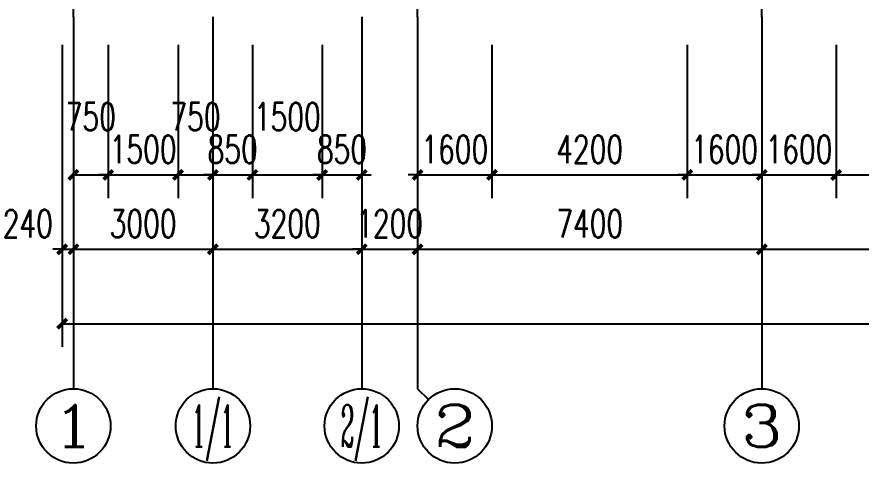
# Model space of a CAD drawing. Extents: x 13898408 to 14113608, y -853943 to -68012.
# Drawn here: x 13915394 to 13933544, y -301743 to -292143 of the extents above; entities that cross this region are included whole.
import ezdxf
from ezdxf.enums import TextEntityAlignment as Align

# ---------------------------------------------------------------- set-up
doc = ezdxf.new("R2010")
doc.units = 0
doc.header["$LTSCALE"] = 1000
doc.header["$MEASUREMENT"] = 0
doc.linetypes.add('DOTE', pattern=[2.42, 2, -0.2, 0.02, -0.2])
for name, color, linetype in [('AXIS', 3, 'Continuous'), ('AXIS_TEXT', 7, 'Continuous'), ('DOTE', 1, 'DOTE'), ('PUB_DIM', 3, 'Continuous')]:
    doc.layers.add(name, color=color, linetype=linetype)
doc.styles.add('_TCH_AXIS', font='COMPLEX', dxfattribs={"bigfont": 'GBCBIG'})
doc.styles.add('_TCH_DIM_T3', font='SIMPLEX', dxfattribs={"width": 0.705882, "bigfont": 'GBCBIG'})
doc.styles.add('COMPLEX', font='COMPLEX')
doc.dimstyles.new('_TCH_ARCH&&200', dxfattribs={"dimtxt": 595, "dimasz": 200, "dimexe": 500, "dimexo": 600, "dimgap": 252.5, "dimtad": 1, "dimdec": 0, "dimzin": 0, "dimdsep": 46, "dimtxsty": '_TCH_DIM_T3', "dimblk": 'ARCHTICK', "dimcen": 0.09, "dimclrt": 7, "dimazin": 2, "dimtfac": 1, "dimtdec": 0, "dimtix": 1, "dimtmove": 2, "dimatfit": 3, "dimfxl": 0, "dimtolj": 1, "dimtzin": 0, "dimarcsym": 0})

# ---------------------------------------------------------------- blocks, each defined once
blk = doc.blocks.new('_AXISO')
blk.add_circle((0, 0), 0.5)
at = {"layer": 'AXIS_TEXT', "style": 'COMPLEX', "width": 1.041667}
blk.add_attdef('A', text='', height=0.56, dxfattribs=at).set_placement((-0.25, -0.28), (0.25, -0.28), align=Align.FIT)
blk = doc.blocks.new('_ArchTick')
at = {"color": 0, "linetype": 'ByBlock', "const_width": 0.4}
blk.add_lwpolyline([(-0.5, -0.5), (0.5, 0.5)], dxfattribs=at)
blk = doc.blocks.new('*D58')
at = {"layer": 'AXIS', "color": 0, "lineweight": -2}
for p, q in [((13916368, -292743), (13916368, -299243)), ((14079648, -292743), (14079648, -299243)), ((13916368, -298743), (14079648, -298743))]:
    blk.add_line(p, q, dxfattribs=at)
at = {"layer": 'Defpoints', "color": 0}
for p in [(13916368, -292143), (14079648, -292143), (14079648, -298743)]:
    blk.add_point(p, dxfattribs=at)
at = {"layer": 'AXIS', "color": 0, "lineweight": -2, "xscale": 200, "yscale": 200, "zscale": 200, "rotation": 180}
blk.add_blockref('_ArchTick', (13916368, -298743), dxfattribs=at)
at = {"layer": 'AXIS', "color": 0, "lineweight": -2, "xscale": 200, "yscale": 200, "zscale": 200}
blk.add_blockref('_ArchTick', (14079648, -298743), dxfattribs=at)
at = {"layer": 'AXIS', "color": 7, "insert": (13998008, -298193), "char_height": 595, "attachment_point": 5, "style": '_TCH_DIM_T3'}
blk.add_mtext('\\A1;163280', dxfattribs=at)
blk = doc.blocks.new('*D59')
at = {"layer": 'AXIS', "color": 0, "lineweight": -2}
for p, q in [((13916368, -292743), (13916368, -297643)), ((13916608, -292743), (13916608, -297643)), ((13916368, -297143), (13916168, -297143)), ((13916368, -297143), (13916608, -297143)), ((13916608, -297143), (13916808, -297143))]:
    blk.add_line(p, q, dxfattribs=at)
at = {"layer": 'Defpoints', "color": 0}
for p in [(13916368, -292143), (13916608, -292143), (13916608, -297143)]:
    blk.add_point(p, dxfattribs=at)
at = {"layer": 'AXIS', "color": 0, "lineweight": -2, "xscale": 200, "yscale": 200, "zscale": 200}
blk.add_blockref('_ArchTick', (13916368, -297143), dxfattribs=at)
at = {"layer": 'AXIS', "color": 0, "lineweight": -2, "xscale": 200, "yscale": 200, "zscale": 200, "rotation": 180}
blk.add_blockref('_ArchTick', (13916608, -297143), dxfattribs=at)
at = {"layer": 'AXIS', "color": 7, "insert": (13915628, -296593), "char_height": 595, "attachment_point": 5, "style": '_TCH_DIM_T3'}
blk.add_mtext('\\A1;240', dxfattribs=at)
blk = doc.blocks.new('*D60')
at = {"layer": 'AXIS', "color": 0, "lineweight": -2}
for p, q in [((13916608, -292743), (13916608, -297643)), ((13919608, -292743), (13919608, -297643)), ((13916608, -297143), (13919608, -297143))]:
    blk.add_line(p, q, dxfattribs=at)
at = {"layer": 'Defpoints', "color": 0}
for p in [(13916608, -292143), (13919608, -292143), (13919608, -297143)]:
    blk.add_point(p, dxfattribs=at)
at = {"layer": 'AXIS', "color": 0, "lineweight": -2, "xscale": 200, "yscale": 200, "zscale": 200, "rotation": 180}
blk.add_blockref('_ArchTick', (13916608, -297143), dxfattribs=at)
at = {"layer": 'AXIS', "color": 0, "lineweight": -2, "xscale": 200, "yscale": 200, "zscale": 200}
blk.add_blockref('_ArchTick', (13919608, -297143), dxfattribs=at)
at = {"layer": 'AXIS', "color": 7, "insert": (13918108, -296593), "char_height": 595, "attachment_point": 5, "style": '_TCH_DIM_T3'}
blk.add_mtext('\\A1;3000', dxfattribs=at)
blk = doc.blocks.new('*D61')
at = {"layer": 'AXIS', "color": 0, "lineweight": -2}
for p, q in [((13919608, -292743), (13919608, -297643)), ((13922808, -292743), (13922808, -297643)), ((13919608, -297143), (13922808, -297143))]:
    blk.add_line(p, q, dxfattribs=at)
at = {"layer": 'Defpoints', "color": 0}
for p in [(13919608, -292143), (13922808, -292143), (13922808, -297143)]:
    blk.add_point(p, dxfattribs=at)
at = {"layer": 'AXIS', "color": 0, "lineweight": -2, "xscale": 200, "yscale": 200, "zscale": 200, "rotation": 180}
blk.add_blockref('_ArchTick', (13919608, -297143), dxfattribs=at)
at = {"layer": 'AXIS', "color": 0, "lineweight": -2, "xscale": 200, "yscale": 200, "zscale": 200}
blk.add_blockref('_ArchTick', (13922808, -297143), dxfattribs=at)
at = {"layer": 'AXIS', "color": 7, "insert": (13921208, -296593), "char_height": 595, "attachment_point": 5, "style": '_TCH_DIM_T3'}
blk.add_mtext('\\A1;3200', dxfattribs=at)
blk = doc.blocks.new('*D62')
at = {"layer": 'AXIS', "color": 0, "lineweight": -2}
for p, q in [((13922808, -292743), (13922808, -297643)), ((13924008, -292743), (13924008, -297643)), ((13922808, -297143), (13922608, -297143)), ((13922808, -297143), (13924008, -297143)), ((13924008, -297143), (13924208, -297143))]:
    blk.add_line(p, q, dxfattribs=at)
at = {"layer": 'Defpoints', "color": 0}
for p in [(13922808, -292143), (13924008, -292143), (13924008, -297143)]:
    blk.add_point(p, dxfattribs=at)
at = {"layer": 'AXIS', "color": 0, "lineweight": -2, "xscale": 200, "yscale": 200, "zscale": 200}
blk.add_blockref('_ArchTick', (13922808, -297143), dxfattribs=at)
at = {"layer": 'AXIS', "color": 0, "lineweight": -2, "xscale": 200, "yscale": 200, "zscale": 200, "rotation": 180}
blk.add_blockref('_ArchTick', (13924008, -297143), dxfattribs=at)
at = {"layer": 'AXIS', "color": 7, "insert": (13923408, -296593), "char_height": 595, "attachment_point": 5, "style": '_TCH_DIM_T3'}
blk.add_mtext('\\A1;1200', dxfattribs=at)
blk = doc.blocks.new('*D63')
at = {"layer": 'AXIS', "color": 0, "lineweight": -2}
for p, q in [((13924008, -292743), (13924008, -297643)), ((13931408, -292743), (13931408, -297643)), ((13924008, -297143), (13931408, -297143))]:
    blk.add_line(p, q, dxfattribs=at)
at = {"layer": 'Defpoints', "color": 0}
for p in [(13924008, -292143), (13931408, -292143), (13931408, -297143)]:
    blk.add_point(p, dxfattribs=at)
at = {"layer": 'AXIS', "color": 0, "lineweight": -2, "xscale": 200, "yscale": 200, "zscale": 200, "rotation": 180}
blk.add_blockref('_ArchTick', (13924008, -297143), dxfattribs=at)
at = {"layer": 'AXIS', "color": 0, "lineweight": -2, "xscale": 200, "yscale": 200, "zscale": 200}
blk.add_blockref('_ArchTick', (13931408, -297143), dxfattribs=at)
at = {"layer": 'AXIS', "color": 7, "insert": (13927708, -296593), "char_height": 595, "attachment_point": 5, "style": '_TCH_DIM_T3'}
blk.add_mtext('\\A1;7400', dxfattribs=at)
blk = doc.blocks.new('*D64')
at = {"layer": 'AXIS', "color": 0, "lineweight": -2}
for p, q in [((13931408, -292743), (13931408, -297643)), ((13938808, -292743), (13938808, -297643)), ((13931408, -297143), (13938808, -297143))]:
    blk.add_line(p, q, dxfattribs=at)
at = {"layer": 'Defpoints', "color": 0}
for p in [(13931408, -292143), (13938808, -292143), (13938808, -297143)]:
    blk.add_point(p, dxfattribs=at)
at = {"layer": 'AXIS', "color": 0, "lineweight": -2, "xscale": 200, "yscale": 200, "zscale": 200, "rotation": 180}
blk.add_blockref('_ArchTick', (13931408, -297143), dxfattribs=at)
at = {"layer": 'AXIS', "color": 0, "lineweight": -2, "xscale": 200, "yscale": 200, "zscale": 200}
blk.add_blockref('_ArchTick', (13938808, -297143), dxfattribs=at)
at = {"layer": 'AXIS', "color": 7, "insert": (13935108, -296593), "char_height": 595, "attachment_point": 5, "style": '_TCH_DIM_T3'}
blk.add_mtext('\\A1;7400', dxfattribs=at)
blk = doc.blocks.new('*D348')
at = {"layer": 'Defpoints', "color": 0}
for p in [(13916608, -292143), (13917358, -292143), (13917358, -295543)]:
    blk.add_point(p, dxfattribs=at)
at = {"layer": 'PUB_DIM', "color": 0, "lineweight": -2}
for p, q in [((13916608, -292743), (13916608, -296043)), ((13917358, -292743), (13917358, -296043)), ((13916608, -295543), (13917358, -295543))]:
    blk.add_line(p, q, dxfattribs=at)
at = {"layer": 'PUB_DIM', "color": 0, "lineweight": -2, "xscale": 200, "yscale": 200, "zscale": 200, "rotation": 180}
blk.add_blockref('_ArchTick', (13916608, -295543), dxfattribs=at)
at = {"layer": 'PUB_DIM', "color": 0, "lineweight": -2, "xscale": 200, "yscale": 200, "zscale": 200}
blk.add_blockref('_ArchTick', (13917358, -295543), dxfattribs=at)
at = {"layer": 'PUB_DIM', "color": 7, "insert": (13916983, -294293), "char_height": 595, "attachment_point": 5, "style": '_TCH_DIM_T3'}
blk.add_mtext('\\A1;750', dxfattribs=at)
blk = doc.blocks.new('*D349')
at = {"layer": 'Defpoints', "color": 0}
for p in [(13917358, -292143), (13918858, -292143), (13918858, -295543)]:
    blk.add_point(p, dxfattribs=at)
at = {"layer": 'PUB_DIM', "color": 0, "lineweight": -2}
for p, q in [((13917358, -292743), (13917358, -296043)), ((13918858, -292743), (13918858, -296043)), ((13917358, -295543), (13917158, -295543)), ((13917358, -295543), (13918858, -295543)), ((13918858, -295543), (13919058, -295543))]:
    blk.add_line(p, q, dxfattribs=at)
at = {"layer": 'PUB_DIM', "color": 0, "lineweight": -2, "xscale": 200, "yscale": 200, "zscale": 200}
blk.add_blockref('_ArchTick', (13917358, -295543), dxfattribs=at)
at = {"layer": 'PUB_DIM', "color": 0, "lineweight": -2, "xscale": 200, "yscale": 200, "zscale": 200, "rotation": 180}
blk.add_blockref('_ArchTick', (13918858, -295543), dxfattribs=at)
at = {"layer": 'PUB_DIM', "color": 7, "insert": (13918108, -294993), "char_height": 595, "attachment_point": 5, "style": '_TCH_DIM_T3'}
blk.add_mtext('\\A1;1500', dxfattribs=at)
blk = doc.blocks.new('*D350')
at = {"layer": 'Defpoints', "color": 0}
for p in [(13918858, -292143), (13919608, -292143), (13919608, -295543)]:
    blk.add_point(p, dxfattribs=at)
at = {"layer": 'PUB_DIM', "color": 0, "lineweight": -2}
for p, q in [((13918858, -292743), (13918858, -296043)), ((13919608, -292743), (13919608, -296043)), ((13918858, -295543), (13919608, -295543))]:
    blk.add_line(p, q, dxfattribs=at)
at = {"layer": 'PUB_DIM', "color": 0, "lineweight": -2, "xscale": 200, "yscale": 200, "zscale": 200, "rotation": 180}
blk.add_blockref('_ArchTick', (13918858, -295543), dxfattribs=at)
at = {"layer": 'PUB_DIM', "color": 0, "lineweight": -2, "xscale": 200, "yscale": 200, "zscale": 200}
blk.add_blockref('_ArchTick', (13919608, -295543), dxfattribs=at)
at = {"layer": 'PUB_DIM', "color": 7, "insert": (13919233, -294293), "char_height": 595, "attachment_point": 5, "style": '_TCH_DIM_T3'}
blk.add_mtext('\\A1;750', dxfattribs=at)
blk = doc.blocks.new('*D351')
at = {"layer": 'Defpoints', "color": 0}
for p in [(13919608, -292143), (13920458, -292143), (13920458, -295543)]:
    blk.add_point(p, dxfattribs=at)
at = {"layer": 'PUB_DIM', "color": 0, "lineweight": -2}
for p, q in [((13919608, -292743), (13919608, -296043)), ((13920458, -292743), (13920458, -296043)), ((13919608, -295543), (13919408, -295543)), ((13919608, -295543), (13920458, -295543)), ((13920458, -295543), (13920658, -295543))]:
    blk.add_line(p, q, dxfattribs=at)
at = {"layer": 'PUB_DIM', "color": 0, "lineweight": -2, "xscale": 200, "yscale": 200, "zscale": 200}
blk.add_blockref('_ArchTick', (13919608, -295543), dxfattribs=at)
at = {"layer": 'PUB_DIM', "color": 0, "lineweight": -2, "xscale": 200, "yscale": 200, "zscale": 200, "rotation": 180}
blk.add_blockref('_ArchTick', (13920458, -295543), dxfattribs=at)
at = {"layer": 'PUB_DIM', "color": 7, "insert": (13920033, -294993), "char_height": 595, "attachment_point": 5, "style": '_TCH_DIM_T3'}
blk.add_mtext('\\A1;850', dxfattribs=at)
blk = doc.blocks.new('*D352')
at = {"layer": 'Defpoints', "color": 0}
for p in [(13920458, -292143), (13921958, -292143), (13921958, -295543)]:
    blk.add_point(p, dxfattribs=at)
at = {"layer": 'PUB_DIM', "color": 0, "lineweight": -2}
for p, q in [((13920458, -292743), (13920458, -296043)), ((13921958, -292743), (13921958, -296043)), ((13920458, -295543), (13921958, -295543))]:
    blk.add_line(p, q, dxfattribs=at)
at = {"layer": 'PUB_DIM', "color": 0, "lineweight": -2, "xscale": 200, "yscale": 200, "zscale": 200, "rotation": 180}
blk.add_blockref('_ArchTick', (13920458, -295543), dxfattribs=at)
at = {"layer": 'PUB_DIM', "color": 0, "lineweight": -2, "xscale": 200, "yscale": 200, "zscale": 200}
blk.add_blockref('_ArchTick', (13921958, -295543), dxfattribs=at)
at = {"layer": 'PUB_DIM', "color": 7, "insert": (13921208, -294293), "char_height": 595, "attachment_point": 5, "style": '_TCH_DIM_T3'}
blk.add_mtext('\\A1;1500', dxfattribs=at)
blk = doc.blocks.new('*D353')
at = {"layer": 'Defpoints', "color": 0}
for p in [(13921958, -292143), (13922808, -292143), (13922808, -295543)]:
    blk.add_point(p, dxfattribs=at)
at = {"layer": 'PUB_DIM', "color": 0, "lineweight": -2}
for p, q in [((13921958, -292743), (13921958, -296043)), ((13922808, -292743), (13922808, -296043)), ((13921958, -295543), (13921758, -295543)), ((13921958, -295543), (13922808, -295543)), ((13922808, -295543), (13923008, -295543))]:
    blk.add_line(p, q, dxfattribs=at)
at = {"layer": 'PUB_DIM', "color": 0, "lineweight": -2, "xscale": 200, "yscale": 200, "zscale": 200}
blk.add_blockref('_ArchTick', (13921958, -295543), dxfattribs=at)
at = {"layer": 'PUB_DIM', "color": 0, "lineweight": -2, "xscale": 200, "yscale": 200, "zscale": 200, "rotation": 180}
blk.add_blockref('_ArchTick', (13922808, -295543), dxfattribs=at)
at = {"layer": 'PUB_DIM', "color": 7, "insert": (13922383, -294993), "char_height": 595, "attachment_point": 5, "style": '_TCH_DIM_T3'}
blk.add_mtext('\\A1;850', dxfattribs=at)
blk = doc.blocks.new('*D354')
at = {"layer": 'Defpoints', "color": 0}
for p in [(13924008, -292143), (13925608, -292143), (13925608, -295543)]:
    blk.add_point(p, dxfattribs=at)
at = {"layer": 'PUB_DIM', "color": 0, "lineweight": -2}
for p, q in [((13924008, -292743), (13924008, -296043)), ((13925608, -292743), (13925608, -296043)), ((13924008, -295543), (13923808, -295543)), ((13924008, -295543), (13925608, -295543)), ((13925608, -295543), (13925808, -295543))]:
    blk.add_line(p, q, dxfattribs=at)
at = {"layer": 'PUB_DIM', "color": 0, "lineweight": -2, "xscale": 200, "yscale": 200, "zscale": 200}
blk.add_blockref('_ArchTick', (13924008, -295543), dxfattribs=at)
at = {"layer": 'PUB_DIM', "color": 0, "lineweight": -2, "xscale": 200, "yscale": 200, "zscale": 200, "rotation": 180}
blk.add_blockref('_ArchTick', (13925608, -295543), dxfattribs=at)
at = {"layer": 'PUB_DIM', "color": 7, "insert": (13924808, -294993), "char_height": 595, "attachment_point": 5, "style": '_TCH_DIM_T3'}
blk.add_mtext('\\A1;1600', dxfattribs=at)
blk = doc.blocks.new('*D355')
at = {"layer": 'Defpoints', "color": 0}
for p in [(13925608, -292143), (13929808, -292143), (13929808, -295543)]:
    blk.add_point(p, dxfattribs=at)
at = {"layer": 'PUB_DIM', "color": 0, "lineweight": -2}
for p, q in [((13925608, -292743), (13925608, -296043)), ((13929808, -292743), (13929808, -296043)), ((13925608, -295543), (13929808, -295543))]:
    blk.add_line(p, q, dxfattribs=at)
at = {"layer": 'PUB_DIM', "color": 0, "lineweight": -2, "xscale": 200, "yscale": 200, "zscale": 200, "rotation": 180}
blk.add_blockref('_ArchTick', (13925608, -295543), dxfattribs=at)
at = {"layer": 'PUB_DIM', "color": 0, "lineweight": -2, "xscale": 200, "yscale": 200, "zscale": 200}
blk.add_blockref('_ArchTick', (13929808, -295543), dxfattribs=at)
at = {"layer": 'PUB_DIM', "color": 7, "insert": (13927708, -294993), "char_height": 595, "attachment_point": 5, "style": '_TCH_DIM_T3'}
blk.add_mtext('\\A1;4200', dxfattribs=at)
blk = doc.blocks.new('*D356')
at = {"layer": 'Defpoints', "color": 0}
for p in [(13929808, -292143), (13931408, -292143), (13931408, -295543)]:
    blk.add_point(p, dxfattribs=at)
at = {"layer": 'PUB_DIM', "color": 0, "lineweight": -2}
for p, q in [((13929808, -292743), (13929808, -296043)), ((13931408, -292743), (13931408, -296043)), ((13929808, -295543), (13929608, -295543)), ((13929808, -295543), (13931408, -295543)), ((13931408, -295543), (13931608, -295543))]:
    blk.add_line(p, q, dxfattribs=at)
at = {"layer": 'PUB_DIM', "color": 0, "lineweight": -2, "xscale": 200, "yscale": 200, "zscale": 200}
blk.add_blockref('_ArchTick', (13929808, -295543), dxfattribs=at)
at = {"layer": 'PUB_DIM', "color": 0, "lineweight": -2, "xscale": 200, "yscale": 200, "zscale": 200, "rotation": 180}
blk.add_blockref('_ArchTick', (13931408, -295543), dxfattribs=at)
at = {"layer": 'PUB_DIM', "color": 7, "insert": (13930608, -294993), "char_height": 595, "attachment_point": 5, "style": '_TCH_DIM_T3'}
blk.add_mtext('\\A1;1600', dxfattribs=at)
blk = doc.blocks.new('*D357')
at = {"layer": 'Defpoints', "color": 0}
for p in [(13931408, -292143), (13933008, -292143), (13933008, -295543)]:
    blk.add_point(p, dxfattribs=at)
at = {"layer": 'PUB_DIM', "color": 0, "lineweight": -2}
for p, q in [((13931408, -292743), (13931408, -296043)), ((13933008, -292743), (13933008, -296043)), ((13931408, -295543), (13931208, -295543)), ((13931408, -295543), (13933008, -295543)), ((13933008, -295543), (13933208, -295543))]:
    blk.add_line(p, q, dxfattribs=at)
at = {"layer": 'PUB_DIM', "color": 0, "lineweight": -2, "xscale": 200, "yscale": 200, "zscale": 200}
blk.add_blockref('_ArchTick', (13931408, -295543), dxfattribs=at)
at = {"layer": 'PUB_DIM', "color": 0, "lineweight": -2, "xscale": 200, "yscale": 200, "zscale": 200, "rotation": 180}
blk.add_blockref('_ArchTick', (13933008, -295543), dxfattribs=at)
at = {"layer": 'PUB_DIM', "color": 7, "insert": (13932208, -294993), "char_height": 595, "attachment_point": 5, "style": '_TCH_DIM_T3'}
blk.add_mtext('\\A1;1600', dxfattribs=at)
blk = doc.blocks.new('*D358')
at = {"layer": 'Defpoints', "color": 0}
for p in [(13933008, -292143), (13937208, -292143), (13937208, -295543)]:
    blk.add_point(p, dxfattribs=at)
at = {"layer": 'PUB_DIM', "color": 0, "lineweight": -2}
for p, q in [((13933008, -292743), (13933008, -296043)), ((13937208, -292743), (13937208, -296043)), ((13933008, -295543), (13937208, -295543))]:
    blk.add_line(p, q, dxfattribs=at)
at = {"layer": 'PUB_DIM', "color": 0, "lineweight": -2, "xscale": 200, "yscale": 200, "zscale": 200, "rotation": 180}
blk.add_blockref('_ArchTick', (13933008, -295543), dxfattribs=at)
at = {"layer": 'PUB_DIM', "color": 0, "lineweight": -2, "xscale": 200, "yscale": 200, "zscale": 200}
blk.add_blockref('_ArchTick', (13937208, -295543), dxfattribs=at)
at = {"layer": 'PUB_DIM', "color": 7, "insert": (13935108, -294993), "char_height": 595, "attachment_point": 5, "style": '_TCH_DIM_T3'}
blk.add_mtext('\\A1;4200', dxfattribs=at)

msp = doc.modelspace()

# ---------------------------------------------------------------- linework, layer by layer
at = {"layer": 'AXIS'}
for p, q in [((13916608, -292143.1), (13916608, -300143.1)), ((13919608, -292143.1), (13919608, -300143.1)), ((13922808, -292143.1), (13922808, -300143.1)), ((13924008, -292143.1), (13924008, -300143.1)), ((13931408, -292143.1), (13931408, -300143.1)), ((13924242.3, -300377.4), (13924008, -300143.1))]:
    msp.add_line(p, q, dxfattribs=at)
at = {"layer": 'DOTE'}
for p, q in [((13916608, -292143.1), (13916608, -237143.1)), ((13924008, -292143.1), (13924008, -237143.1)), ((13931408, -292143.1), (13931408, -237143.1))]:
    msp.add_line(p, q, dxfattribs=at)

# ---------------------------------------------------------------- block references
at = {"layer": 'AXIS'}
ref = msp.add_blockref('_AXISO', (13916608, -300943.1), dxfattribs=dict(at, xscale=1600, yscale=1600, zscale=1600))
ref.add_attrib('A', '1', dxfattribs={"layer": 'AXIS_TEXT', "ltscale": 0.5, "height": 905.1, "style": '_TCH_AXIS', "width": 2.333333}).set_placement((13916155.4, -301395.6), (13917060.5, -301395.6), align=Align.FIT)
ref = msp.add_blockref('_AXISO', (13919608, -300943.1), dxfattribs=dict(at, xscale=1600, yscale=1600, zscale=1600))
ref.add_attrib('A', '1/1', dxfattribs={"layer": 'AXIS_TEXT', "ltscale": 0.5, "height": 905.1, "style": '_TCH_AXIS', "width": 0.456522}).set_placement((13919155.4, -301395.6), (13920060.5, -301395.6), align=Align.FIT)
ref = msp.add_blockref('_AXISO', (13922808, -300943.1), dxfattribs=dict(at, xscale=1600, yscale=1600, zscale=1600))
ref.add_attrib('A', '2/1', dxfattribs={"layer": 'AXIS_TEXT', "ltscale": 0.5, "height": 905.1, "style": '_TCH_AXIS', "width": 0.411765}).set_placement((13922355.4, -301395.6), (13923260.5, -301395.6), align=Align.FIT)
ref = msp.add_blockref('_AXISO', (13924808, -300943.1), dxfattribs=dict(at, xscale=1600, yscale=1600, zscale=1600))
ref.add_attrib('A', '2', dxfattribs={"layer": 'AXIS_TEXT', "ltscale": 0.5, "height": 905.1, "style": '_TCH_AXIS', "width": 1.5}).set_placement((13924355.4, -301395.6), (13925260.5, -301395.6), align=Align.FIT)
ref = msp.add_blockref('_AXISO', (13931408, -300943.1), dxfattribs=dict(at, xscale=1600, yscale=1600, zscale=1600))
ref.add_attrib('A', '3', dxfattribs={"layer": 'AXIS_TEXT', "ltscale": 0.5, "height": 905.1, "style": '_TCH_AXIS', "width": 1.5}).set_placement((13930955.4, -301395.6), (13931860.5, -301395.6), align=Align.FIT)

# ---------------------------------------------------------------- dimensions: what is measured, and where the dimension line sits
dim = msp.add_linear_dim(base=(13916608, -297143.1), p1=(13916368, -292143.1), p2=(13916608, -292143.1), angle=0, text='240', dimstyle='_TCH_ARCH&&200', dxfattribs=at)
dim.commit()
dim.dimension.update_dxf_attribs({"geometry": '*D59', "text_midpoint": (13915628, -296593.1), "dimtype": 161})
for p1, p2, distance, text, picture, middle in [((13916368, -292143.1), (14079648, -292143.1), -6600, '163280', '*D58', (13998008, -298193.1)), ((13916608, -292143.1), (13919608, -292143.1), -5000, '3000', '*D60', (13918108, -296593.1)), ((13919608, -292143.1), (13922808, -292143.1), -5000, '3200', '*D61', (13921208, -296593.1)), ((13922808, -292143.1), (13924008, -292143.1), -5000, '1200', '*D62', (13923408, -296593.1)), ((13924008, -292143.1), (13931408, -292143.1), -5000, '7400', '*D63', (13927708, -296593.1)), ((13931408, -292143.1), (13938808, -292143.1), -5000, '7400', '*D64', (13935108, -296593.1))]:
    dim = msp.add_aligned_dim(p1=p1, p2=p2, distance=distance, text=text, dimstyle='_TCH_ARCH&&200', dxfattribs=at)
    dim.commit()
    dim.dimension.update_dxf_attribs({"geometry": picture, "text_midpoint": middle})
at = {"layer": 'PUB_DIM'}
for base, p1, p2, text, picture, middle in [((13917358, -295543.1), (13916608, -292143.1), (13917358, -292143.1), '750', '*D348', (13916983, -294293.1)), ((13919608, -295543.1), (13918858, -292143.1), (13919608, -292143.1), '750', '*D350', (13919233, -294293.1)), ((13921958, -295543.1), (13920458, -292143.1), (13921958, -292143.1), '1500', '*D352', (13921208, -294293.1))]:
    dim = msp.add_linear_dim(base=base, p1=p1, p2=p2, angle=0, text=text, dimstyle='_TCH_ARCH&&200', dxfattribs=at)
    dim.commit()
    dim.dimension.update_dxf_attribs({"geometry": picture, "text_midpoint": middle, "dimtype": 161})
for p1, p2, text, picture, middle in [((13917358, -292143.1), (13918858, -292143.1), '1500', '*D349', (13918108, -294993.1)), ((13919608, -292143.1), (13920458, -292143.1), '850', '*D351', (13920033, -294993.1)), ((13921958, -292143.1), (13922808, -292143.1), '850', '*D353', (13922383, -294993.1)), ((13924008, -292143.1), (13925608, -292143.1), '1600', '*D354', (13924808, -294993.1)), ((13925608, -292143.1), (13929808, -292143.1), '4200', '*D355', (13927708, -294993.1)), ((13929808, -292143.1), (13931408, -292143.1), '1600', '*D356', (13930608, -294993.1)), ((13931408, -292143.1), (13933008, -292143.1), '1600', '*D357', (13932208, -294993.1)), ((13933008, -292143.1), (13937208, -292143.1), '4200', '*D358', (13935108, -294993.1))]:
    dim = msp.add_aligned_dim(p1=p1, p2=p2, distance=-3400, text=text, dimstyle='_TCH_ARCH&&200', dxfattribs=at)
    dim.commit()
    dim.dimension.update_dxf_attribs({"geometry": picture, "text_midpoint": middle})

doc.saveas('drawing.dxf')
